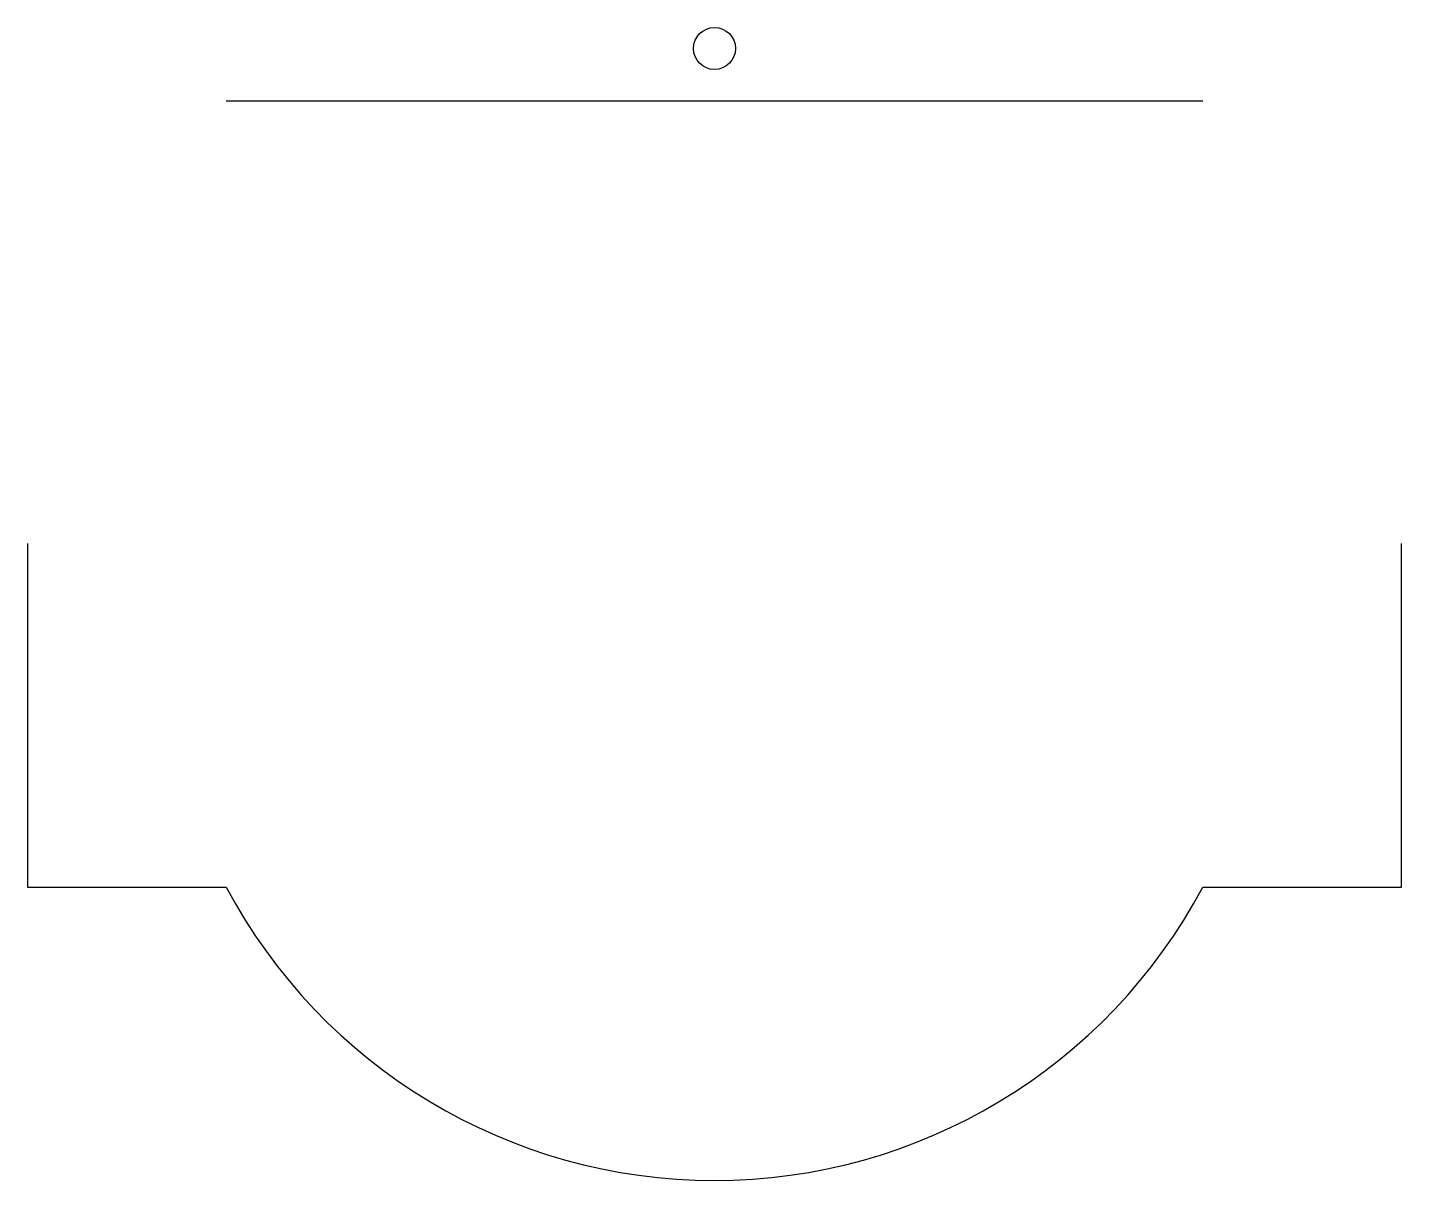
# Model space of a CAD drawing. Header units: millimetres. Extents: x 34.9 to 61.1, y 3.9 to 25.9.
import ezdxf

# ---------------------------------------------------------------- set-up
doc = ezdxf.new("R2010")
doc.units = ezdxf.units.MM

msp = doc.modelspace()

# ---------------------------------------------------------------- linework, layer by layer
at = {"color": 7, "linetype": 'Continuous', "lineweight": 25}
for p, q in [((38.689, 24.5), (57.311, 24.5)), ((34.9, 16.062), (34.9, 9.514)), ((61.1, 9.514), (61.1, 16.062)), ((34.9, 9.514), (38.688, 9.514)), ((57.312, 9.514), (61.1, 9.514))]:
    msp.add_line(p, q, dxfattribs=at)
at = {"color": 7, "linetype": 'Continuous'}
msp.add_circle((48, 25.5), 0.4, dxfattribs=at)
at = {"color": 7, "linetype": 'Continuous', "lineweight": 25}
msp.add_circle((48, 25.5), 0.4, dxfattribs=at)
msp.add_arc((48, 14.473), 10.55, 208.0368, 331.9632, dxfattribs=at)

doc.saveas('drawing.dxf')
